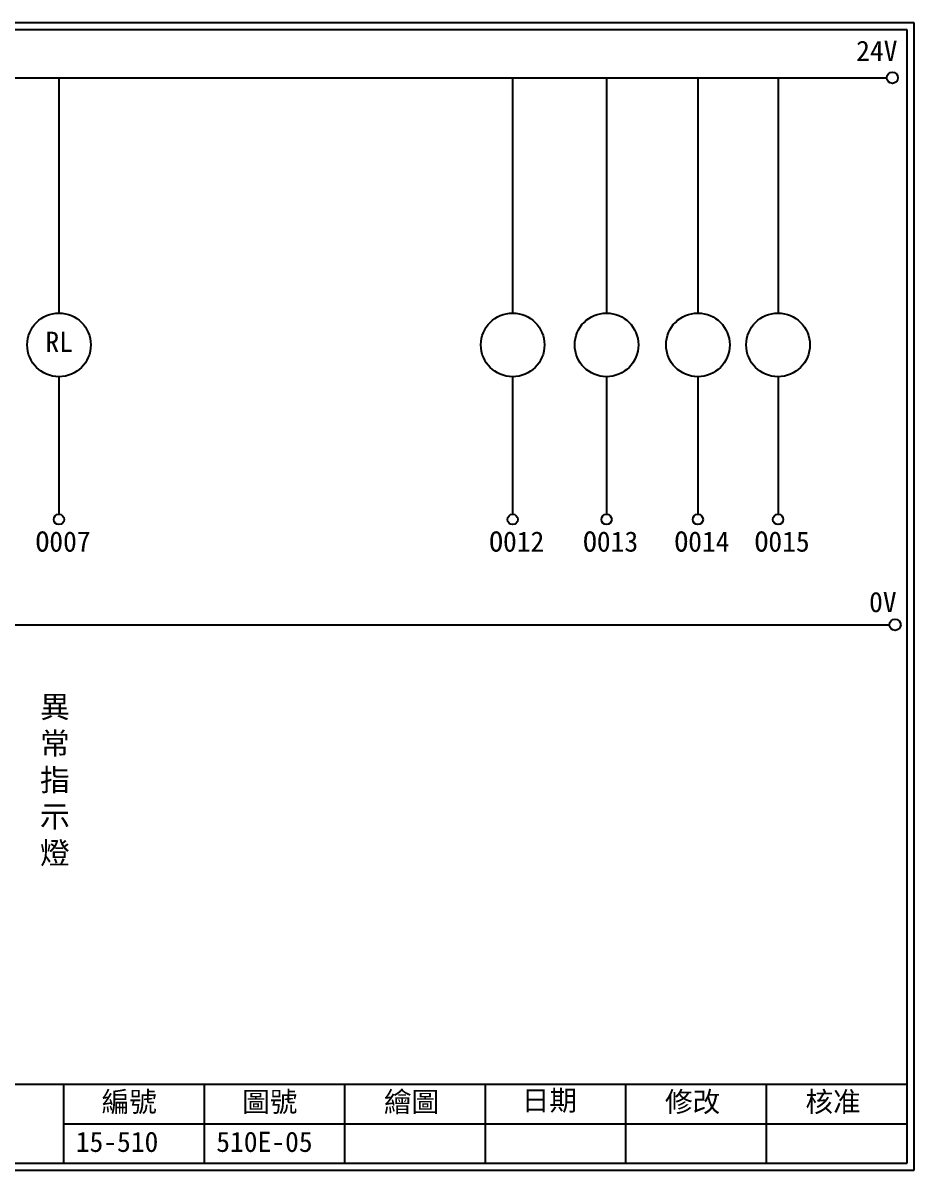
# Model space of a CAD drawing. Extents: x 889 to 1176, y 251 to 455.
# Drawn here: x 1017.5 to 1176.1, y 251.2 to 455.2 of the extents above; entities that cross this region are included whole.
import ezdxf

# ---------------------------------------------------------------- set-up
doc = ezdxf.new("R2010")
doc.units = 0
doc.layers.get('0').update_dxf_attribs({"linetype": 'CONTINUOUS'})
doc.layers.add('圖框層', color=7, linetype='CONTINUOUS')
doc.layers.add('標尺寸層', color=3, linetype='CONTINUOUS')
doc.styles.add('CNS', font='romanc.shx', dxfattribs={"bigfont": 'chineset.shx'})
doc.styles.add('STSL', font='kaiu.ttf')

msp = doc.modelspace()

# ---------------------------------------------------------------- linework, layer by layer
for centre in [(1172.21, 445.42), (1172.69, 348.15)]:
    msp.add_circle(centre, 1)
at = {"layer": '圖框層', "color": 7}
for p, q in [((1176.07, 455.16), (889.07, 455.16)), ((1176.07, 251.2), (1176.07, 455.16)), ((1174.82, 453.91), (890.32, 453.91)), ((1174.82, 252.44), (1174.82, 453.91)), ((890.32, 266.44), (1174.82, 266.44)), ((1024.82, 252.44), (1024.82, 266.44)), ((1049.82, 252.44), (1049.82, 266.44)), ((1074.82, 252.44), (1074.82, 266.44)), ((1099.82, 252.44), (1099.82, 266.44)), ((1124.82, 252.44), (1124.82, 266.44)), ((1149.82, 252.44), (1149.82, 266.44)), ((1024.82, 259.44), (1174.82, 259.44)), ((889.07, 251.2), (1176.07, 251.2)), ((890.32, 252.44), (1174.82, 252.44))]:
    msp.add_line(p, q, dxfattribs=at)
at = {"layer": '標尺寸層', "color": 7}
for p, q in [((893.61, 445.42), (1171.21, 445.42)), ((1023.95, 445.42), (1023.95, 403.59)), ((1104.66, 445.42), (1104.66, 403.59)), ((1121.36, 445.42), (1121.36, 403.59)), ((1137.61, 445.42), (1137.61, 403.59)), ((1151.87, 445.42), (1151.87, 403.59)), ((1023.95, 392.26), (1023.95, 367.81)), ((1104.66, 392.26), (1104.66, 367.81)), ((1121.36, 392.26), (1121.36, 367.81)), ((1137.61, 392.26), (1137.61, 367.81)), ((1151.87, 392.26), (1151.87, 367.81)), ((893.82, 348.15), (1171.69, 348.15))]:
    msp.add_line(p, q, dxfattribs=at)
for centre, radius in [((1023.95, 397.92), 5.66), ((1104.66, 397.92), 5.66), ((1121.36, 397.92), 5.66), ((1137.61, 397.92), 5.66), ((1151.87, 397.92), 5.66), ((1023.95, 366.89), 0.92), ((1104.66, 366.89), 0.92), ((1121.36, 366.89), 0.92), ((1137.61, 366.89), 0.92), ((1151.87, 366.89), 0.92)]:
    msp.add_circle(centre, radius, dxfattribs=at)

# ---------------------------------------------------------------- texts
at = {"layer": '圖框層', "color": 4, "style": 'STSL'}
for s, p in [('24V', (1165.77, 448.41)), ('RL', (1021.54, 396.67)), ('O007', (1019.78, 361.15)), ('O012', (1100.49, 361.15)), ('O013', (1117.19, 361.15)), ('O014', (1133.44, 361.15)), ('O015', (1147.7, 361.15)), ('0V', (1168.07, 350.4)), ('編號', (1031.54, 261.53)), ('圖號', (1056.54, 261.53)), ('繪圖', (1081.76, 261.53)), ('日期', (1106.29, 261.78)), ('修改', (1131.76, 261.53)), ('核准', (1156.76, 261.53)), ('15-510', (1026.93, 254.42)), ('510E-05', (1051.93, 254.42))]:
    msp.add_text(s, height=3.6, dxfattribs=at).set_placement(p)
at = {"layer": '標尺寸層', "color": 7, "insert": (1023.22, 320.36), "char_height": 3.9, "width": 2.8481, "attachment_point": 5, "style": 'CNS'}
msp.add_mtext('{\\fDFKai-SB|b0|i0|c136|p65;異常指示燈}', dxfattribs=at)

doc.saveas('drawing.dxf')
